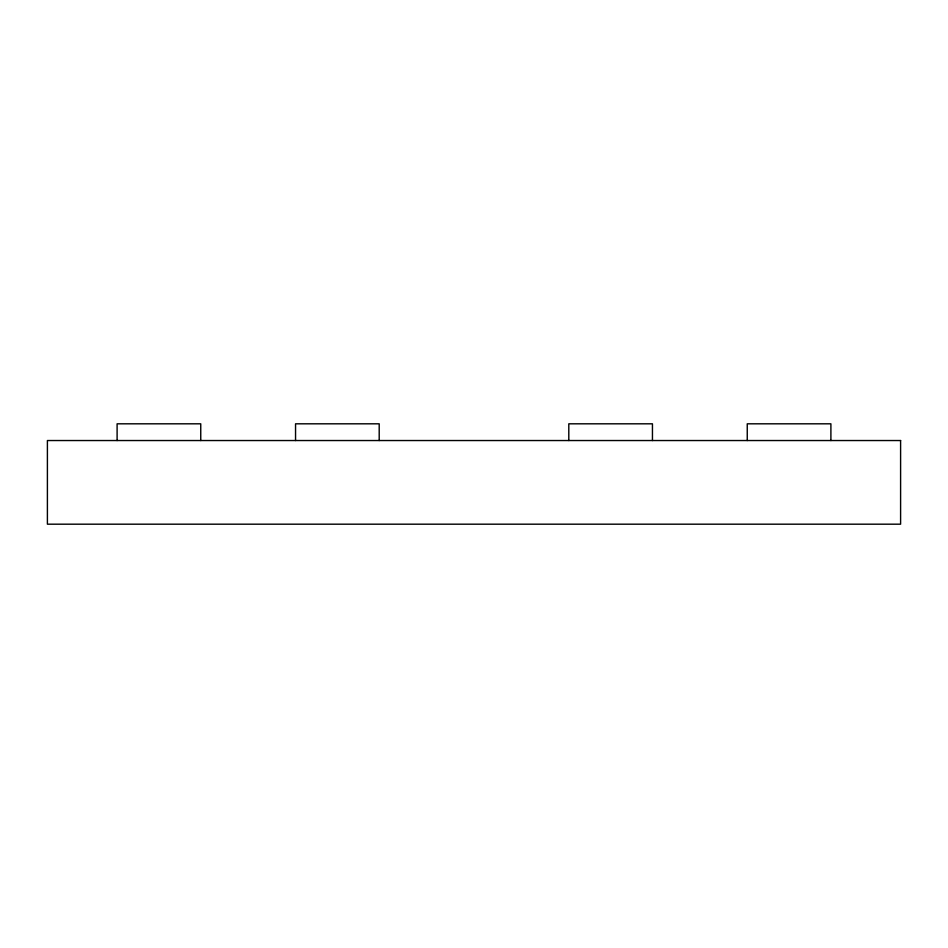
<?xml version="1.0" encoding="UTF-8"?>
<svg xmlns="http://www.w3.org/2000/svg" width="948" height="948" viewBox="0 0 948 948"><rect width="100%" height="100%" fill="white"/><g stroke="black" fill="none" stroke-linecap="round" stroke-linejoin="round"><path stroke-width="1.42" d="M830.898 440.536L830.898 423.815L747.249 423.815L747.249 440.536M652.449 440.536L652.449 423.815L568.8 423.815L568.8 440.536M379.2 440.536L379.2 423.815L295.551 423.815L295.551 440.536M200.751 440.536L200.751 423.815L117.102 423.815L117.102 440.536M900.6 440.536L47.4 440.536L47.4 524.185L900.6 524.185L900.6 440.536"/></g></svg>
